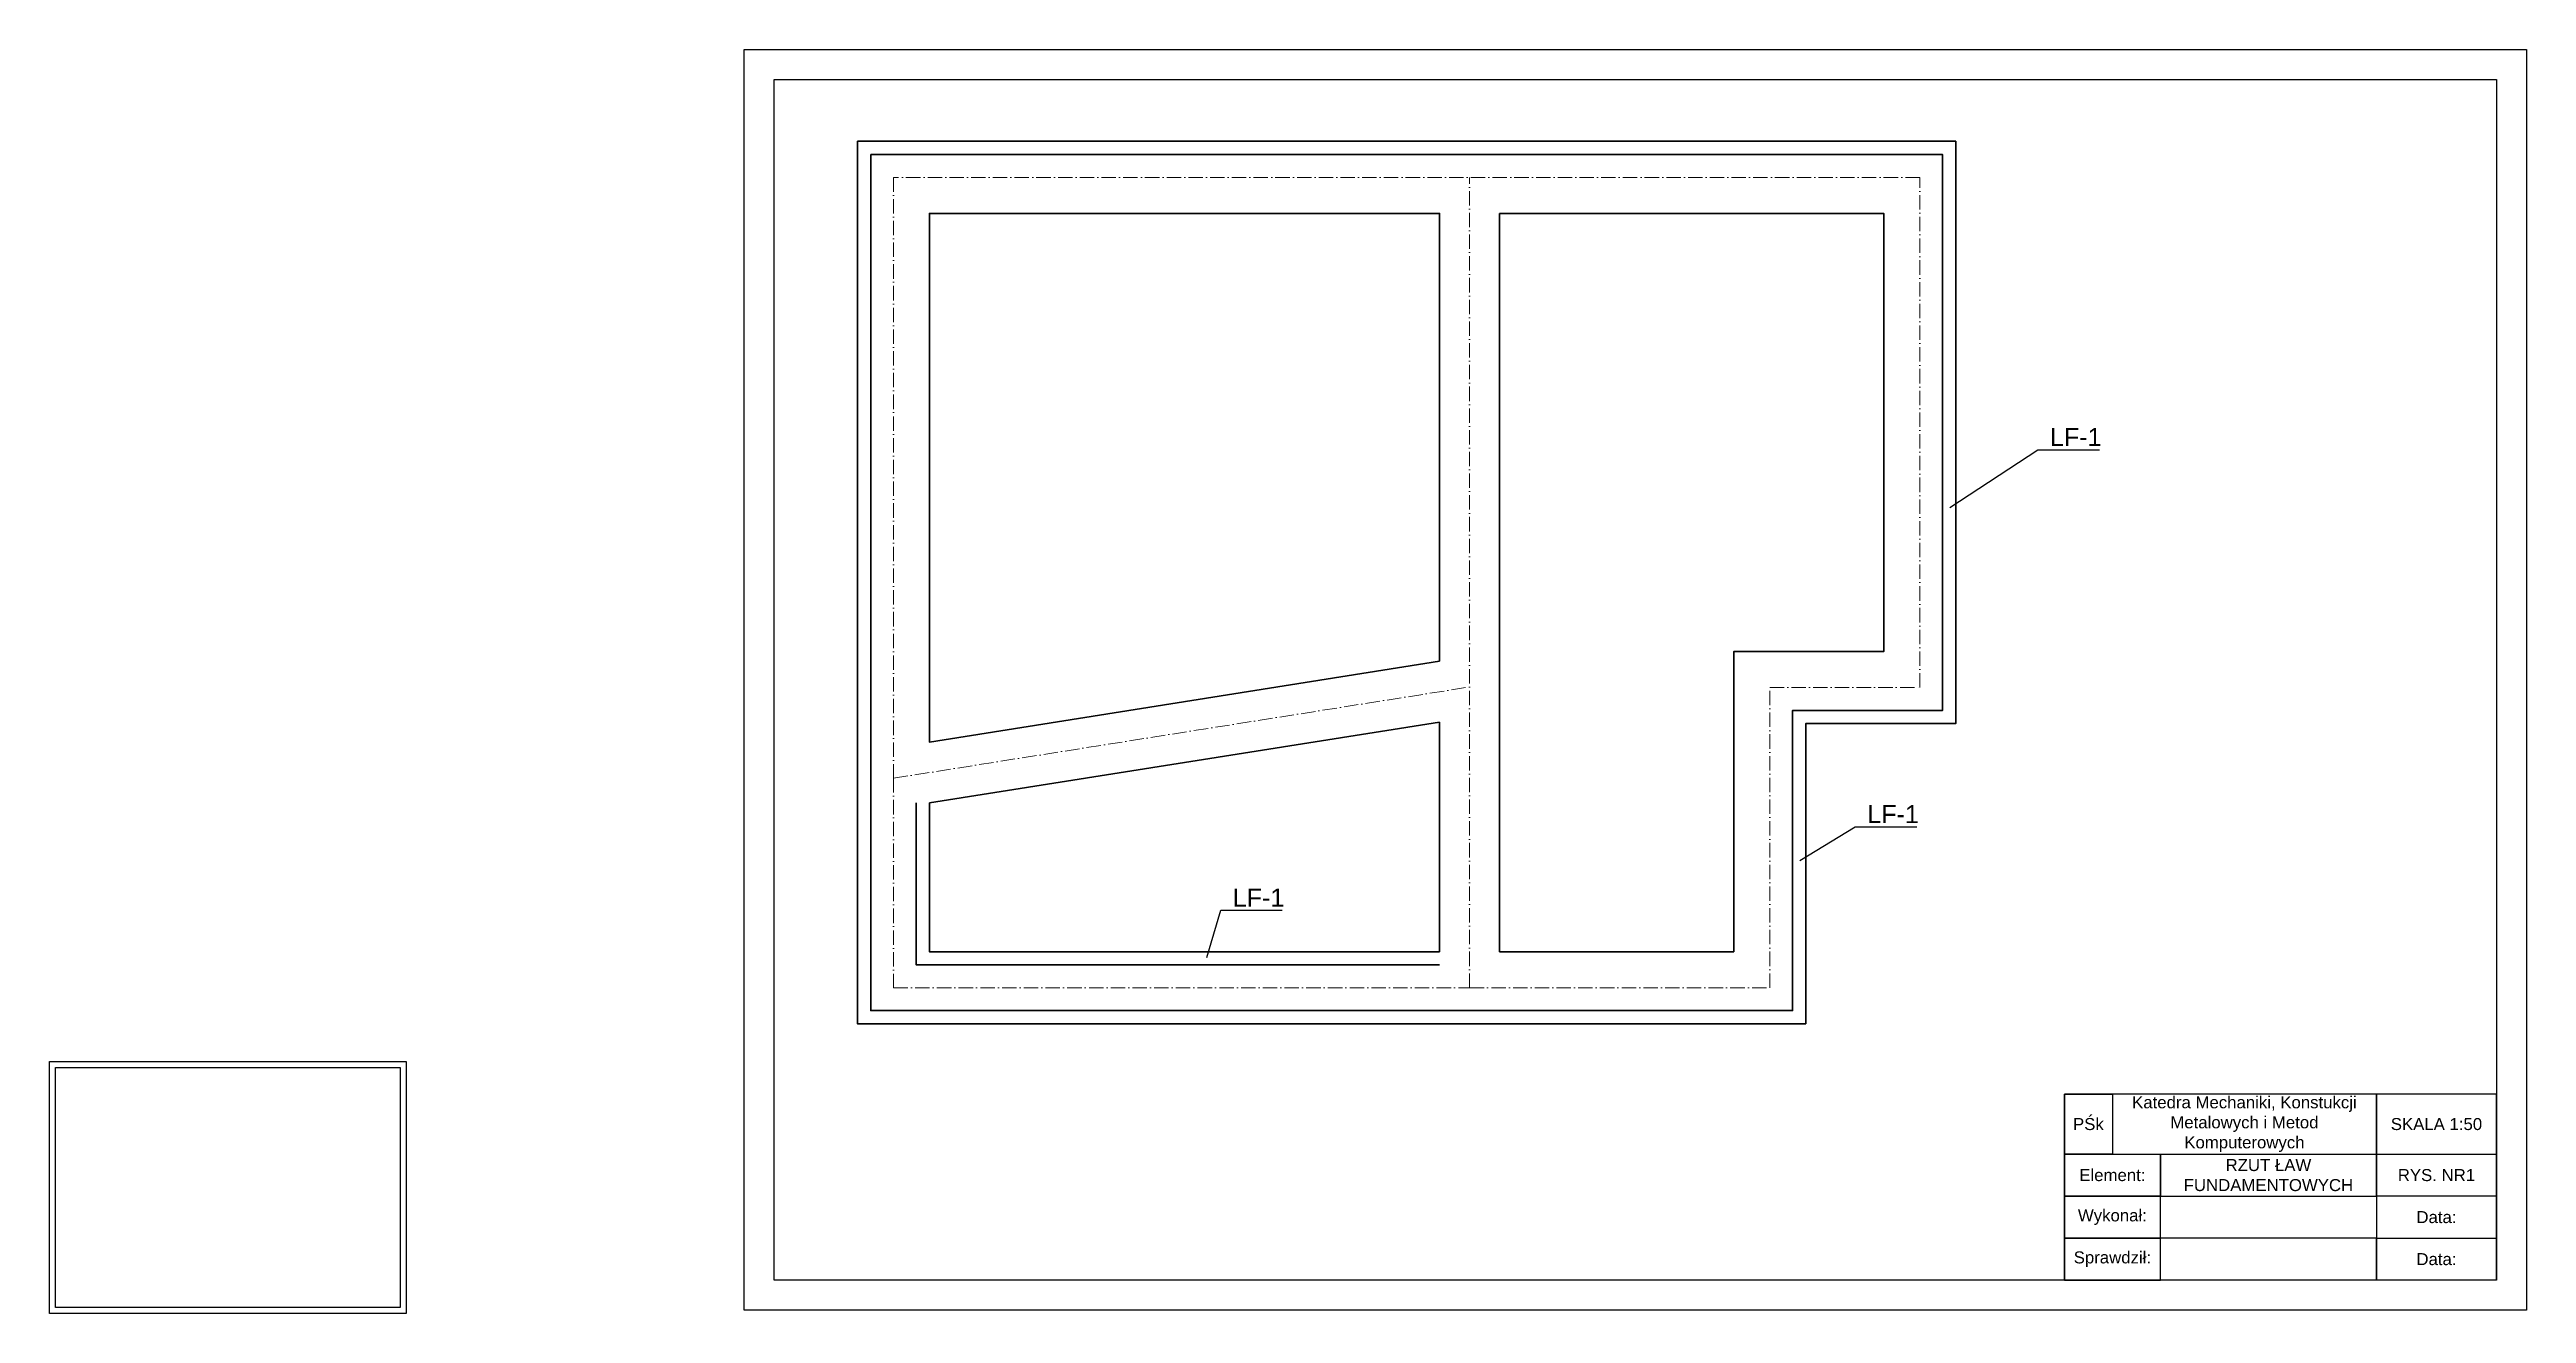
# Model space of a CAD drawing. Header units: millimetres. Extents: x 2350 to 4414, y 2740 to 3793.
import ezdxf
from ezdxf import colors
from ezdxf.entities.mleader import LeaderData, LeaderLine
from ezdxf.math import Vec2, Vec3

# ---------------------------------------------------------------- set-up
doc = ezdxf.new("R2010")
doc.units = ezdxf.units.MM
doc.linetypes.add('ACAD_ISO10W100', pattern=[18, 12, -3, 0, -3])
for name, color, linetype, lineweight in [('L-F', 100, 'Continuous', 35), ('napisy', 130, 'Continuous', 20), ('Osie', 210, 'ACAD_ISO10W100', 18), ('SC-F', 10, 'Continuous', 25)]:
    doc.layers.add(name, color=color, linetype=linetype, lineweight=lineweight)
doc.styles.add('Michał Kosowicz', font='arial.ttf')

# ---------------------------------------------------------------- blocks, each defined once
blk = doc.blocks.new('_None')

msp = doc.modelspace()

# ---------------------------------------------------------------- linework, layer by layer
at = {"layer": 'L-F'}
for points in [[(3023.1, 3716.6), (3023.1, 3186.1), (3023.1, 2981.6), (3533.1, 2981.6), (3813.1, 2981.6), (3813.1, 3231.6), (3938.1, 3231.6), (3938.1, 3716.6)], [(3034.1, 3705.6), (3034.1, 3186.1), (3034.1, 2992.6), (3533.1, 2992.6), (3802.1, 2992.6), (3802.1, 3242.6), (3927.1, 3242.6), (3927.1, 3705.6)], [(3508.1, 3283.5), (3508.1, 3656.6), (3083.1, 3656.6), (3083.1, 3216.2)]]:
    msp.add_lwpolyline(points, close=True, dxfattribs=at)
for points in [[(3558.1, 3041.6), (3558.1, 3656.6)], [(3558.1, 3041.6), (3753.1, 3041.6), (3753.1, 3291.6), (3878.1, 3291.6), (3878.1, 3656.6), (3558.1, 3656.6)], [(3083.1, 3165.5), (3508.1, 3232.9)], [(3508.1, 3041.6), (3508.1, 3232.9)], [(3072.1, 3165.5), (3072.1, 3030.6), (3508.1, 3030.6)], [(3083.1, 3165.5), (3083.1, 3041.6), (3508.1, 3041.6)]]:
    msp.add_lwpolyline(points, dxfattribs=at)
at = {"layer": 'Osie'}
for points in [[(3053.1, 3686.6), (3053.1, 3186.1), (3053.1, 3011.6), (3533.1, 3011.6), (3783.1, 3011.6), (3783.1, 3261.6), (3908.1, 3261.6), (3908.1, 3686.6), (3053.1, 3686.6), (3053.1, 3186.1)], [(3533.1, 3011.6), (3533.1, 3686.6)], [(3053.1, 3186.1), (3533.1, 3262.1)]]:
    msp.add_lwpolyline(points, dxfattribs=at)
at = {"layer": 'SC-F'}
for points in [[(2928.6, 3793), (4413.6, 3793), (4413.6, 2743), (2928.6, 2743), (2928.6, 3793)], [(2350, 2950.3), (2647, 2950.3), (2647, 2740.3), (2350, 2740.3), (2350, 2950.3)], [(4388.6, 2768), (4388.6, 2923), (4288.6, 2923), (4288.6, 2873), (4388.6, 2873), (4388.6, 2838), (4288.6, 2838), (4288.6, 2873), (4288.6, 2838), (4288.6, 2803), (4388.6, 2803), (4388.6, 2768), (4288.6, 2768), (4288.6, 2803), (4288.6, 2768), (4028.6, 2768), (4028.6, 2923), (4068.6, 2923), (4068.6, 2873), (4028.6, 2873), (4288.6, 2873), (4288.6, 2923), (4068.6, 2923), (4028.6, 2923), (4028.6, 2768), (4108.6, 2768), (4108.6, 2803), (4028.6, 2803), (4108.6, 2803), (4108.6, 2838), (4028.6, 2838), (4108.6, 2838), (4108.6, 2873), (4108.6, 2838), (4288.6, 2838), (4288.6, 2803), (4108.6, 2803)]]:
    msp.add_lwpolyline(points, dxfattribs=at)
for points in [[(2953.6, 3768), (4388.6, 3768), (4388.6, 2768), (2953.6, 2768)], [(2355, 2945.3), (2642, 2945.3), (2642, 2745.3), (2355, 2745.3)]]:
    msp.add_lwpolyline(points, close=True, dxfattribs=at)

# ---------------------------------------------------------------- texts
at = {"layer": 'napisy', "char_height": 10, "attachment_point": 5, "style": 'Michał Kosowicz'}
for s, width, heights, insert in [('Katedra Mechaniki, Konstukcji Metalowych i Metod Komputerowych', 220, [0], (4178.6, 2898)), ('PŚk', 40, [0], (4048.6, 2898)), ('SKALA 1:50', 100, [0], (4338.6, 2898)), ('RZUT ŁAW FUNDAMENTOWYCH', 180, [0], (4198.6, 2855.5)), ('Element:', 80, [0], (4068.6, 2855.5)), ('RYS. NR1', 100, [0], (4338.6, 2855.5)), ('Wykonał:', 80, [0], (4068.6, 2820.5)), ('Data:', 100, [2.54], (4338.6, 2820.5)), ('Sprawdził:', 80, [0], (4068.6, 2785.5)), ('Data:', 100, [0], (4338.6, 2785.5))]:
    msp.add_mtext_dynamic_manual_height_columns(s, width=width, gutter_width=12.5, heights=heights, dxfattribs=dict(at, insert=insert))

# ---------------------------------------------------------------- leaders
at = {"layer": 'SC-F'}
ml = msp.add_multileader_mtext('Standard', dxfattribs=at)
ml.set_content('LF-1', color=3, style='Michał Kosowicz')
ml.set_leader_properties(color=3, linetype='ByLayer', lineweight=-1)
ml.set_arrow_properties(name='NONE')
ml.build(insert=Vec2(0, 0))
ml.multileader.update_dxf_attribs({"text_left_attachment_type": 5, "text_right_attachment_type": 5})
ctx = ml.context
ctx.base_point, ctx.char_height, ctx.plane_origin = Vec3(4014.5, 3459.7), 15, Vec3(3933.2, 3411.6)
ctx.left_attachment, ctx.right_attachment = 5, 5
notes = []
notes.append((ctx, [(0, (1, 1, 0), (4006.5, 3459.7), (1, 0), 8, [(0, [(3933.2, 3411.6)], 0, [])])]))
ctx.mtext.insert, ctx.mtext.flow_direction = Vec3(4016.5, 3477.8), 5
ml = msp.add_multileader_mtext('Standard', dxfattribs=at)
ml.set_content('LF-1', color=3, style='Michał Kosowicz')
ml.set_leader_properties(color=3, linetype='ByLayer', lineweight=-1)
ml.set_arrow_properties(name='NONE')
ml.build(insert=Vec2(0, 0))
ml.multileader.update_dxf_attribs({"text_left_attachment_type": 5, "text_right_attachment_type": 5})
ctx = ml.context
ctx.base_point, ctx.char_height, ctx.plane_origin = Vec3(3862.3, 3145.6), 15, Vec3(3808.1, 3117.6)
ctx.left_attachment, ctx.right_attachment = 5, 5
notes.append((ctx, [(0, (1, 1, 0), (3854.3, 3145.6), (1, 0), 8, [(0, [(3808.1, 3117.6)], 0, [])])]))
ctx.mtext.insert, ctx.mtext.flow_direction = Vec3(3864.3, 3163.7), 5
ml = msp.add_multileader_mtext('Standard', dxfattribs=at)
ml.set_content('LF-1', color=3, style='Michał Kosowicz')
ml.set_leader_properties(color=3, linetype='ByLayer', lineweight=-1)
ml.set_arrow_properties(name='NONE')
ml.build(insert=Vec2(0, 0))
ml.multileader.update_dxf_attribs({"text_left_attachment_type": 5, "text_right_attachment_type": 5})
ctx = ml.context
ctx.base_point, ctx.char_height, ctx.plane_origin = Vec3(3333.7, 3076.1), 15, Vec3(3314.1, 3036.7)
ctx.left_attachment, ctx.right_attachment = 5, 5
notes.append((ctx, [(0, (1, 1, 0), (3325.7, 3076.1), (1, 0), 8, [(0, [(3314.1, 3036.7)], 0, [])])]))
ctx.mtext.insert, ctx.mtext.flow_direction = Vec3(3335.7, 3094.2), 5
for ctx, leaders in notes:
    for number, flags, end, landing, length, lines in leaders:
        leader = LeaderData()
        leader.index, (leader.has_last_leader_line, leader.has_dogleg_vector, leader.attachment_direction) = number, flags
        leader.last_leader_point, leader.dogleg_vector, leader.dogleg_length = Vec3(end), Vec3(landing), length
        for number, points, colour, breaks in lines:
            line = LeaderLine()
            line.index, line.vertices, line.color, line.breaks = number, Vec3.list(points), colors.encode_raw_color(colour), breaks
            leader.lines.append(line)
        ctx.leaders.append(leader)

doc.saveas('drawing.dxf')
